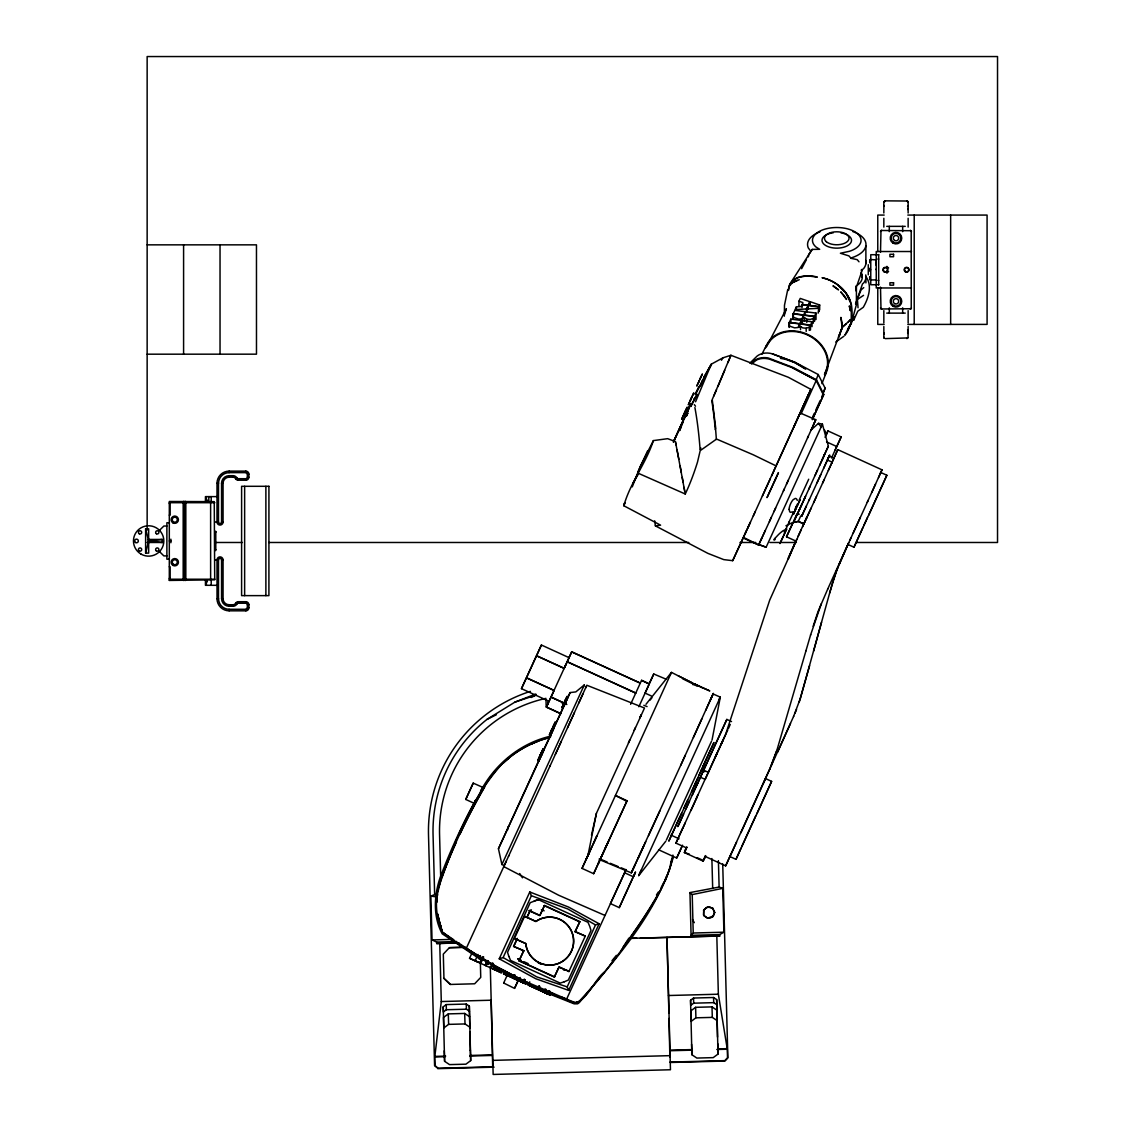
<?xml version="1.0" encoding="UTF-8"?>
<svg xmlns="http://www.w3.org/2000/svg" width="1131" height="1131" viewBox="0 0 1131 1131"><rect width="100%" height="100%" fill="white"/><g stroke="black" fill="none" stroke-linecap="round" stroke-linejoin="round"><path stroke-width="1.5" d="M789.254 327.439L789.254 322.604L799.659 323.918L798.019 327.523L794.598 327.849L789.396 326.039L789.254 322.604M814.419 321.388L814.419 316.553L804.07 315.238L802.529 318.645L802.529 322.081M876.242 269.744L876.242 268.952M876.242 265.46L876.242 261.53M808.085 308.678L808.114 305.186L809.711 301.652L800.225 298.4L798.953 301.214L798.953 306.049M883.834 212.996L883.848 202.166L885.361 200.851L907.316 201.021L908.122 202.237L908.136 212.996M861.158 272.415L861.921 277.335L862.105 274.154M169.311 580.443L214.706 579.835L214.254 501.641L169.311 501.485L169.311 580.401M703.567 914.753L703.751 909.89L707.483 907.048L712.587 908.009L714.693 912.533L713.392 915.94L707.695 918.188L703.652 915.375L706.606 917.679L710.367 918.075L713.392 915.94M492.692 1066.787L491.165 1000.214L441.288 1001.543L434.785 1056.962L435.011 1065.501L437.895 1068.244L492.692 1066.787L492.876 1064.243M669.863 1057.231L669.001 1018.437M908.122 205.545L907.571 206.577M883.834 202.364L885.361 200.851L883.848 202.237M908.122 208.571L907.698 209.504M850.342 319.606L853.764 320.045L853.99 316.623L851.728 321.614M880.498 252.34L880.992 230.484L911.204 230.71L911.247 308.721L880.992 308.989L880.498 287.133M869.612 262.236L870.333 259.522L876.242 259.876M880.498 231.473L881.713 230.257M911.473 308L910.328 309.215M654.651 520.811L655.372 525.844L707.921 553.384L723.783 559.619L732.676 560.679L746.375 530.962M672.917 855.064C666.315 891.539 640.726 920.775 620.905 950.945M869.895 278.947L870.361 279.951L869.711 276.713L870.333 279.951L876.242 279.908M861.299 270.973L861.483 269.489M870.319 261.148C870.333 256.002 869.103 266.096 870.206 261.756M808.368 256.836L808.707 254.532L812.214 249.4L819.678 249.301L816.059 247.067A24.288 12.837 0 0 1 824.061 229.409A24.288 12.837 0 0 1 857.468 233.636A24.288 12.837 0 0 1 849.466 251.294L840.404 253.245L848.929 255.903L851.12 258.335L857.227 259.663L858.995 261.798M478.003 954.437L475.119 960.756L485.142 965.379L487.334 960.53M567.564 727.685L586.819 685.245L644.5 708.02L596.419 813.33L588.078 854.796L589.194 852.52L582.041 868.396L593.648 873.697L627.055 800.762L615.448 795.461L582.041 868.396M766.662 346.651A32.135 26.536 24.4 0 1 808.071 335.243A32.135 26.536 24.4 0 1 824.485 374.432L842.213 327.34L846.299 323.636M712.021 740.112L720.306 697.148L713.081 693.939L680.692 765.362M591.471 835.229L596.419 813.33M812.214 249.4L789.707 284.333L788.463 290.384M771.611 475.939L774.113 470.411M787.671 289.904L784.49 305.186L784.334 316.171M788.335 290.441C789.028 276.261 806.361 273.744 817.317 277.123L807.067 275.808L796.818 277.759L789.707 284.333M676.069 444.964L675.391 441.571L667.658 438.672L653.393 440.595C645.999 463.456 630.25 482.654 623.817 505.755L660.589 525.166L655.372 525.844M672.648 857.227L669.708 869.145L665.297 880.696M624.369 503.238L623.817 505.755L625.104 502.857M784.645 314.234L786.384 308.735L768.161 343.64M673.256 857.369C657.337 913.396 615.844 958.607 579.369 1002.533L577.573 1003.833L574.166 1003.833L535.811 988.551L493.074 966.92M437.471 893.872L441.373 877.755A606.202 606.188 0 0 1 484.478 786.893M145.616 553.116L148.656 540.971L145.616 528.813L148.656 528.813L148.656 553.116L145.616 553.116L145.616 528.813M870.389 279.866L870.389 278.848M847.727 329.291L851.275 323.65L856.662 303.702M813.599 651.159L821.53 622.248M809.598 665.678L799.193 702.167M700.838 447.947L697.516 462.056A96.276 27.653 -77.2 0 1 685.245 494.049M829.603 593.082L836.304 571.282L847.628 545.1M883.947 201.813L884.272 201.304M908.037 337.66L908.136 326.477M806.035 650.537L776.983 749.966L771.271 765.531M805.922 650.905L810.673 634.661M810.559 635.057L821.304 603.714M813.132 626.32L818.024 611.574L827.793 588.898M776.827 750.489L769.617 769.306M821.615 397.377L825.135 388.187L818.25 374.531L795.036 362.33L772.261 353.805A17.375 14.35 24.4 0 0 757.19 355.996L749.867 363.136M653.393 440.595L640.188 466.538L632.271 486.867M807.534 437.937L811.196 429.865L818.476 423.333L822.421 424.167L766.139 547.206L758.774 544.619L760.286 541.41M855.545 304.013L857.241 299.376M679.717 430.642L683.393 420.803L681.852 424.719M839.895 334.875L838.552 337.095L842.213 327.34L850.47 319.847L848.391 321.741M712.756 916.944L714.538 912.222M793.213 313.867L793.354 317.302L798.656 319.112L801.978 318.772L803.604 315.181L793.213 313.867L793.213 318.702M679.83 429.992L681.329 426.019M788.25 559.265L795.941 540.689M855.644 304.069L857.411 299.461L863.561 295.347M482.979 787.445L473.196 783.119L465.746 799.433L474.186 803.335L483.008 787.529L480.548 791.262C493.144 767.511 514.308 748.34 539.741 739.335A111.206 111.206 0 0 1 550.967 736.041M821.926 383.649L826.196 372.693M818.25 374.531L816.017 380.143L823.085 394.182M838.552 337.095L841.959 328.64M837.958 567.182L832.741 581.942L800.366 698.435L793.552 716.545M705.362 856.224L703.143 861.129L684.34 852.534L686.701 847.317M704.599 857.934L705.504 855.913M715.782 428.578L712.219 399.568L730.909 355.275L788.307 377.273L810.842 389.333L796.592 420.902M727.912 362.641L730.909 355.275L722.935 357.82L711.272 364.196L695.494 393.956M857.75 298.117L861.073 289.918L863.759 287.599M785.932 525.788L793.722 521.971L797.708 513.092M822.039 424.931L822.421 424.167L828.344 446.222L808.792 489.158M795.065 713.081L796.549 709.476M684.608 417.876L690.164 404.884M514.662 975.261L513.417 978.258L525.576 983.829L513.417 978.258L514.704 975.29M538.172 989.568L539.515 986.331L538.158 989.568L550.373 995.167L538.158 989.568L539.671 986.373M474.101 803.335L475.939 799.546A607.418 607.418 0 0 0 440.242 877.331C433.951 895.271 432.933 916.817 442.207 933.796L481 959.837M688.821 408.447L673.624 441.698M724.731 370.318L717.86 386.675M638.068 471.74L647.653 450.788M507.946 973.635L503.677 982.98M685.075 417L690.461 404.318M703.652 915.375L703.751 909.89M665.777 841.238L638.732 875.606L641.121 870.191M677.822 821.459L679.547 817.812M705.221 761.545L702.719 767.143M684.722 417.692L690.716 403.739M497.258 966.991L495.788 970.2L485.892 965.718L487.857 961.237M753.317 515.877L800.14 412.985L815.748 419.7L811.04 430.204M682.983 827.68L682.516 828.783L685.273 822.859M878.49 477.635L880.78 472.489L886.86 475.26L853.976 547.22L847.897 544.435L848.406 543.276M853.976 547.22L863.066 527.145M886.86 475.26L868.65 515.326M740.904 832.741L765.546 778.595L771.625 781.365L735.998 859.334L729.919 856.563L730.47 855.305M735.998 859.334L741.031 848.151M771.625 781.365L756.978 813.684M540.293 757.19L498.446 848.745L501.91 864.536L584.317 684.905L575.82 691.903L570.109 692.582L564.609 704.769M716.531 389.743L713.718 396.189M839.259 564.157L847.543 545.255M688.567 409.026L673.298 442.094M695.565 401.774L711.272 364.196L703.807 377.259M551.914 729.269L551.405 730.414L552.564 730.81L551.914 729.269C542.696 749.528 561.923 707.313 552.748 727.516M645.73 841.733L631.31 872.849L599.274 859.532M793.679 716.234L765.051 779.513M585.589 688.03L586.522 685.909M684.34 852.534L689.302 854.089M703.143 861.129L705.631 855.587M769.801 768.882L725.664 865.865L705.277 856.478M797.836 512.909L793.722 521.971M798.161 512.202L797.525 513.644L798.104 512.442M802.586 514.223L801.568 516.386L802.303 514.803M807.124 516.697L806.262 518.535L807.011 516.952M563.181 707.822L562.22 707.059L561.824 707.921L564.157 702.747M731.531 721.564L726.837 719.415L692.313 795.107M564.213 668.35L536.561 655.754L564.185 668.379L567.762 660.49L569.02 657.648L541.41 645.023L521.462 688.666L549.072 701.291L550.429 698.407L554.119 690.447L526.509 677.822L554.077 690.476M593.648 873.697L627.055 800.762M814.772 421.92L815.465 420.35L814.037 423.574M823.41 457.094L824.216 455.284M867.265 502.305L881.996 469.832L837.802 449.643L822.534 483.22M686.475 847.882L675.942 843.146L682.29 829.051M725.664 865.865L729.962 856.308M790.498 723.529L777.619 752.186M521.462 688.666L541.41 645.023M710.367 700.117L713.35 693.345L705.73 710.367M802.035 515.354L809.556 499.181M711.47 741.356L666.399 839.98M705.108 761.842L701.262 770.352M707.031 762.732L697.332 784.094M465.746 799.433L473.196 783.119M673.666 441.429L683.407 419.757M540.462 754.603L537.776 760.527L539.756 756.229M548.379 994.234L549.793 991.067M814.278 423.036L812.609 426.755M728.421 728.534L730.258 724.434M827.708 589.067L850.823 538.158M542.47 753.175L541.41 752.567L539.558 756.597L543.191 748.651L541.579 752.143M566.518 700.556L565.458 699.948L565.74 702.309M789.367 322.377L790.838 319.126L801.229 320.441L799.758 323.692L789.367 322.377L789.367 327.212M806.417 308.947L807.986 305.469L801.879 304.691L801.031 306.572L796.422 306.77L795.15 309.583L806.417 308.947L806.417 312.382M666.498 679.349L653.746 673.991L645.094 693.105L651.286 695.933M524.53 979.488L523.073 982.641L524.077 979.248M774.721 480.788L774.947 480.293M776.149 477.692L775.908 478.215M545.99 989.314L544.534 992.467L547.8 993.965L548.931 990.615M823.184 457.574L819.636 465.406M822.223 459.709L824.541 454.549L824.075 455.51M828.344 470.468L832.133 462.183L827.44 460.034L826.846 461.349L829.73 455.001L827.807 459.158L829.037 456.387L828.585 457.334M679.985 821.785L677.822 826.634L683.576 814.179M705.334 856.294L704.26 858.655M691.536 397.801L691.889 396.995L691.225 398.451L693.755 392.924L688.298 404.856L690.504 399.992M699.015 381.218L698.647 382.024L699.326 380.567M567.819 697.728L553.059 729.735M578.832 702.959L582.96 693.869M486.005 965.648L488.125 960.869M793.326 313.626L794.796 310.389L805.173 311.704L803.703 314.941L793.326 313.626L793.326 318.461M801.992 307.646L802.84 302.557L798.953 301.214M810.22 301.708L808.623 305.243L818.957 306.543L819.664 305.002L810.22 301.708L810.22 304.932M810.574 325.064L812.044 321.812L801.681 320.497L800.211 323.749L810.574 325.064L810.46 330.125M814.532 316.312L816.002 313.061L805.654 311.76L804.183 315.012L814.532 316.312L814.532 321.147M818.151 313.174L818.83 306.84L808.481 305.54L806.954 308.919L806.954 312.354M796.026 422.132L774.071 470.468M752.412 362.16A18.845 15.565 24.4 0 1 768.331 357.99L792.774 367.349L816.511 379.846L801.2 413.649L800.055 413.084L810.842 389.333M853.764 320.045L857.793 311.181L863.292 307.293C868.452 298.443 872.821 285.168 865.597 276.218M812.355 419.672L823.778 394.436L816.511 379.846M811.196 429.865L812.129 427.787M624.595 872.75L633.431 876.794L635.523 872.142L619.265 907.628L610.429 903.598L626.037 869.541M795.913 541.085L786.512 536.787L792.972 522.607L798.274 521.391L803.788 523.907L811.125 508.13M793.736 521.038L796.592 514.732L799.221 514.124M619.265 907.628L627.677 889.065M628.285 887.722L635.283 872.255M795.644 521.999L798.274 521.391L800.748 515.92M827.44 460.034L823.665 468.305M788.265 557.908L796.676 539.36M798.076 536.264L799.73 532.63M727.798 729.905L705.207 779.415L700.513 777.266M658.595 849.763L676.691 858.033L682.53 845.182M684.241 413.55L681.625 419.276L687.181 407.118L684.368 413.324M699.354 380.497L696.795 386.095L700.075 378.885M690.871 399.229L690.164 400.756L690.843 399.3M686.998 414.808C684.891 419.445 689.458 409.422 687.337 414.102M702.111 381.755L701.785 382.49L702.775 380.313L702.45 381.048M554.642 726.286L556.042 723.176M634.152 730.273L635.396 727.544M639.962 717.379L641.037 715.018M776.007 478.003L778.439 472.659L775.498 479.049M783.359 491.08L788.364 480.11M786.497 484.209L808.396 436.029M825.065 437.329L827.977 430.925L841.153 436.948L831.525 457.984M783.104 536.688C772.105 560.919 794.584 511.481 783.585 535.712M796.493 507.508C785.494 531.754 807.986 482.301 796.973 506.547M693.388 737.525L701.842 718.92M814.942 475.699L817.572 470.015M832.063 462.325L833.9 458.295L829.207 456.132M677.511 821.926L668.817 841.153L685.754 804.311M698.972 775.385L701.927 768.882M695.409 783.218L713.958 742.487L704.938 761.926M685.457 850.06L686.559 847.628L685.4 850.144M871.704 492.565L875.55 484.11M863.688 525.745L867.505 517.404M741.667 846.737L755.72 815.932M560.693 713.703L546.358 707.144L548.959 701.46M564.086 668.294L565.557 665.085M569.006 657.578L571.749 651.809L640.259 683.11L571.607 651.894M546.358 707.144L571.749 651.809M564.567 701.941L562.22 707.059M543.969 749.16L552.691 730.386M553.794 728.081L550.769 734.726L551.674 732.775M538.144 759.707L539.317 760.046L538.865 761.05L544.308 749.146L542.724 749.655M554.36 727.29L498.446 848.745M508.809 855.658L466.297 948.301C458.126 944.753 449.629 937.189 442.009 931.831C436.552 918.725 435.096 904.093 437.655 890.139C452.881 846.115 470.171 799.674 501.627 764.386C515.114 751.267 532.107 741.682 550.429 737.313M574.421 712.657L549.906 766.267M555.349 754.391L561.329 741.342M477.536 961.93L469.549 958.282L472.433 951.963M478.979 958.777L480.421 955.61M479.855 962.962L482.739 956.642M483.672 956.953L480.788 963.259L469.549 958.282M530.425 691.366A146.62 146.62 0 0 0 428.508 834.961L434.587 1065.699L437.895 1068.244M485.892 965.718L488.168 960.912M492.409 962.849L490.232 967.585L501.245 972.759L502.687 969.606M491.928 966.567L493.37 963.414M494.728 965.973L493.286 969.126L501.245 972.759M499.238 958.805L529.789 891.977L568.61 907.09L599.133 923.773L568.695 990.374L535.854 978.782L499.238 958.805L503.125 957.561L531.386 895.724L529.789 891.977M495.505 970.073L496.976 966.849M514.421 938.447L524.628 916.28L535.924 921.44A23.991 23.991 0 0 1 571.381 930.827A23.991 23.991 0 0 1 556.127 964.192A23.991 23.991 0 0 1 525.816 943.537L514.421 938.447L525.703 943.607A23.991 23.991 0 0 0 556.014 964.276A23.991 23.991 0 0 0 571.268 930.912A23.991 23.991 0 0 0 535.811 921.511L524.628 916.28M513.587 946.407L523.809 950.761L513.587 946.407L517.263 938.362M526.806 917.467L530.029 910.851L539.968 915.403L544.52 905.464L579.878 921.624L575.057 931.746L585.278 936.115L575.326 931.562M513.87 946.209L516.895 939.578M527.004 917.481L530.029 910.851M514.153 975.035L512.682 977.99L503.493 973.791L505.034 970.539M630.603 704.302L641.574 680.325L649.307 683.859L638.859 706.748M554.346 977.043L558.884 967.104L569.119 971.458L559.166 966.92L554.346 977.043L518.988 960.883L523.54 950.945M529.746 911.049L539.699 915.587L544.52 905.464M518.988 960.883L523.809 950.761M512.682 977.99L514.266 974.752L512.753 977.947L503.564 973.749M514.93 975.049L513.347 978.301L522.649 982.415M514.732 988.027L518.988 978.697L514.548 988.409L503.648 982.995M518.761 980.619L520.203 977.467M628.412 742.841L629.84 739.716M524.53 979.446L523.059 982.655L519.793 981.157L523.073 982.641M523.596 982.91L525.067 979.7M528.375 985.016L537.508 989.257L538.964 986.076L537.437 989.3L528.248 985.101L529.775 981.849M770.381 478.639L762.393 496.042M547.503 993.767L543.686 992.014L545.128 988.862M575.057 931.746L579.878 921.624M769.405 521.589L775.612 508.045M773.972 511.622L784.32 488.974M568.836 971.656L585.278 936.115M568.695 990.374L567.197 986.882L595.514 924.932L599.133 923.773M604.505 972.038C593.436 979.545 582.14 1013.475 566.645 999.083L625.98 869.824L621.287 867.859M799.122 500.171L808.707 479.219M795.941 507.268L797.412 504.03M685.358 755.155L631.31 872.849L634.576 865.922M804.325 498.997L810.135 486.231M808.934 500.538L828.952 456.571L828.5 457.532M817.063 482.781L820.781 474.638M813.627 502.687L816.469 496.495M823.976 480.11L802.529 526.876M691.508 791.742L695.947 782.016M685.174 805.724L697.997 777.661M726.837 719.415L707.059 762.548M696.526 797.906L697.785 795.135M721.097 744.382L722.497 741.342M690.942 810.531L697.007 797.256M684.976 851.12L686.828 846.992M868.184 500.312L849.918 540.166M563.945 668.647L565.415 665.438M553.511 728.76L553.243 726.371L552.649 727.7L554.063 727.516M565.274 700.315L567.14 696.244L563.62 703.977L564.906 704.09L564.256 702.591L563.62 703.977L564.906 704.09M556.226 722.709L565.401 702.747M508.498 856.337L550.118 765.772M589.633 851.869L586.31 859.051L596.914 835.851L593.605 843.047M747.831 527.809L750.475 522.07M755.197 511.778L732.676 560.679M601.24 857.171L597.917 864.353L608.52 841.153L605.198 848.349M823.029 392.768L825.135 388.187M812.807 416.576L814.278 413.366M815.748 410.171L820.145 400.586M812.341 419.361L823.778 394.436M765.376 530.368L759.82 542.413M771.356 517.319L761.007 539.855M793.708 511.947L788.576 523.073M794.937 509.275L796.266 506.405M789.353 521.645L785.72 529.52M648.515 835.653L660.009 810.602M786.512 536.787L793.029 522.621M805.131 497.159L797.595 513.658L801.95 504.101M801.342 505.5L805.583 496.198M806.431 505.995L801.879 515.807M834.805 450.746L841.153 436.948M800.211 531.711L805.936 519.143M801.101 529.972L769.688 600.179L725.72 734.076L675.942 843.146M684.015 808.114L687.606 800.267M685.952 809.004L689.542 801.158M696.427 785.805L697.841 782.709L679.646 822.661M702.492 772.487L704.189 768.783M715.654 756.229L717.012 753.274M721.295 743.845L722.766 740.649M676.691 858.033L682.304 845.818M853.255 532.899L860.323 517.503M736.55 842.242L729.919 856.563M551.405 730.414L551.829 729.481M653.746 673.991L649.067 684.015L641.574 680.325M639.92 717.846L641.291 714.877M745.244 533.422L749.471 524.261M826.337 434.474L827.977 430.925M638.435 857.581L643.581 846.384M824.471 454.535L828.344 446.222M799.165 510.152L800.663 506.886M831.667 463.201L832.133 462.183M834.014 457.801L837.802 449.643M681.696 813.175L677.709 821.77M715.329 756.795L716.715 753.783M565.458 699.948L564.92 701.107L566.377 700.852M541.41 752.567L540.872 753.727L542.329 753.472M567.804 697.516L570.109 692.582M506.377 860.931L504.285 865.441L501.91 864.536M761.488 538.808L758.618 544.972L743.42 537.352M763.524 782.949L764.655 780.489M552.564 730.81L553.229 729.382M700.131 385.558C697.756 391.524 708.967 370.021 704.005 378.051M815.027 421.227L815.748 419.7M880.286 473.465L881.996 469.832M847.897 544.435L848.731 542.682M638.732 875.606L720.306 697.148L718.906 699.693M583.469 686.658L584.317 684.905M485.142 965.337L487.263 960.954M537.508 989.272L539.035 986.091M695.155 394.337L699.029 386.463M700.57 384.639L702.549 380.723M693.162 401.208C684.58 418.781 701.573 386.859 696.032 395.907M692.907 684.693L693.232 684.043L682.573 678.727M693.529 683.463L678.317 675.857M661.098 887.708L664.01 881.982M485.171 965.266L487.32 960.982M761.813 354.328L766.45 345.379M693.77 400.049L694.377 398.89M801.625 268.697L806.417 259.621M702.86 380.157L703.736 378.532M645.985 704.288L671.461 672.394L692.356 682.954M670.061 674.953L671.461 672.394L615.448 795.461L626.786 801.328M694.971 397.787L695.523 396.783M694.293 683.817L709.816 690.928L703.383 688.143M847.6 330.012L851.275 322.363A72.172 59.561 24.6 0 0 851.304 304.296L846.002 293.212M693.77 684.693L697.007 685.937M632.696 483.799L638.704 473.451L685.23 493.993L676.988 449.657M661.423 888.316C638.266 929.385 610.302 967.684 578.323 1002.306L575.467 1003.07A498.672 498.658 0 0 1 508.512 973.975M813.302 323.212L813.302 318.377L814.419 316.553M721.451 360.238L722.935 357.82M774.41 539.162L774 539.954A7.196 0.721 -44.8 0 0 774.763 539.784L775.103 539.544M809.273 327.184L810.46 325.29L800.098 323.975L798.557 327.382L800.522 326.407L802.671 327.877L806.177 328.216L809.273 327.184L809.273 330.393M484.676 785.974C498.785 762.096 522.692 744.198 549.638 737.539M622.983 947.283L627.634 940.017M656.461 894.974L658.313 892.062M789.537 285.818L792.562 282.609L799.264 279.725M610.302 964.8L615.759 957.787M650.071 700.089L651.923 697.799M611.998 960.7L616.395 955.327M775.527 537.72L778.354 534.723A8.553 1.64 -43.3 0 1 780.178 532.998L780.828 532.489A8.581 1.824 -43.6 0 1 782.935 530.863L785.805 529.35M691.083 935.337L693.232 933.018L692.214 894.579L689.952 892.599L719.118 887.057L722.751 888.358L723.911 932.198L719.669 934.574L691.083 935.337L689.952 892.599M449.417 947.665L464.982 947.283L449.417 947.665L443.31 954.097L443.946 978.386L450.35 984.451L474.667 983.786L480.746 977.382L480.336 961.76M669.99 1062.094L724.787 1060.638L727.516 1057.754L727.29 1049.215L718.355 994.206L716.814 936.058L628.355 938.377M670.287 1062.49L724.914 1061.048L727.869 1057.937L722.723 863.985M703.496 910.483L706.253 907.613L709.985 907.02L713.124 908.999M159.513 530.312L163.868 526.028L166.879 526.028M751.606 363.899L756.483 360.04A17.94 14.816 24.4 0 1 769.688 359.234L792.562 367.801L816.017 380.143L792.562 367.801M843.98 336.204L835.738 342M784.942 531.217L784.165 531.938M851.12 258.335L852.039 257.628A29.208 15.438 0 0 0 852.788 231.558M444.596 1061.302L443.239 1006.816L446.222 1004.597L466.255 1004.059L469.337 1006.138L470.694 1060.609L465.915 1064.186L449.53 1064.61L444.596 1061.302L444.271 1050.812M469.492 1011.27L466.41 1009.205L446.377 1009.729L443.394 1011.962L443.239 1006.816M469.619 1016.755L464.685 1013.447L448.3 1013.885L443.508 1017.448L443.833 1027.938L448.611 1024.375L465.011 1023.937L469.945 1027.245M691.903 1054.742L690.546 1000.271L693.529 998.037L713.562 997.514L716.658 999.578L718.015 1054.064L713.223 1057.626L696.837 1058.065L691.903 1054.742L691.578 1044.252M716.814 1004.724L713.718 1002.646L693.685 1003.183L690.702 1005.417L690.546 1000.271M716.927 1010.209L711.993 1006.887L695.607 1007.325L690.829 1010.902L691.14 1021.392L695.918 1017.815L712.318 1017.391L717.252 1020.699M577.969 1001.868L575.311 1002.716L560.849 996.821M700.994 450.096L716.573 439.068L753.246 454.789L776.191 465.944M534.2 900.955L538.37 899.626L530.213 902.679L507.536 952.288L508.851 956.43M443.946 978.386L450.35 984.451M456.825 941.529L436.651 942.066L432.028 939.932L430.869 896.091L434.643 894.593L433.06 834.72A142.28 142.28 0 0 1 486.938 719.429L514.93 702.111L535.783 694.01M884.654 201.021L885.22 200.851M235.63 478.696A2.997 2.997 0 0 0 238.259 480.208L245.851 480.223A3.04 3.04 0 0 0 248.877 477.183L248.877 474.143A3.04 3.04 0 0 0 245.851 471.118L229.141 471.118A12.144 12.144 0 0 0 216.996 483.262L216.996 522.013A3.04 3.04 0 0 0 220.036 525.053A3.04 3.04 0 0 0 223.061 522.013L223.061 483.262A6.079 6.079 0 0 1 229.141 477.183L232.986 477.183A3.04 3.04 0 0 1 235.63 478.71L236.945 477.946A1.499 1.499 0 0 0 238.259 478.696L245.851 478.71A1.513 1.513 0 0 0 247.364 477.183L247.364 474.143A1.513 1.513 0 0 0 245.851 472.631M792.562 282.609L797.256 280.262M802.529 318.645L804.48 317.67L806.771 319.182L810.291 319.451L813.302 318.377M486.938 719.429L496.424 714.721M531.202 697.488L535.953 695.127M792.675 511.876L790.512 512.286A8.836 3.662 -62 0 1 789.65 511.608L789.141 509.402M577.955 1002.292L575.368 1002.985M564.312 981.779L568.342 980.04L591.018 930.431L589.703 926.289L587.979 922.302L538.342 899.64M514.93 702.111L536.292 694.985M564.355 981.765L560.184 983.093L510.562 960.417L508.879 956.402M539.968 755.692L541.523 755.268M552.819 727.304L554.317 726.964M692.214 894.579L722.751 888.358M541.678 754.928L540.194 755.225L540.844 756.71M906.836 338.607L907.896 337.929L885.22 338.621M758.59 544.986L743.124 537.96M162.256 539.445L148.656 540.971L162.256 542.484L162.256 539.445L148.656 539.445M806.954 308.919L818.151 308.339M436.651 942.066L436.679 943.537L458.691 942.901M562.234 703.567L565.712 703.482M432.028 939.932L452.485 939.394M693.232 933.018L723.911 932.198M436.679 943.537L459.03 942.943M629.769 938.419L636.824 938.235M640.344 938.136L719.712 936.044L719.669 934.574M668.873 1013.15L668.478 995.52L718.355 994.206M435.279 1056.396L445.671 1056.114M469.902 1055.463L492.409 1054.87M669.722 1050.162L692.214 1049.582M718.185 1048.889L726.837 1048.663M434.785 1056.962L445.261 1056.693M469.69 1056.043L492.381 1055.435M669.693 1050.741L692.384 1050.148M716.828 1049.497L727.29 1049.215M492.791 1060.369L670.118 1055.647L666.979 937.359L668.478 995.52M437.711 1068.654L494.091 1067.155M716.814 936.058L719.712 936.044M884.173 215.074L877.769 215.074L877.769 251.633M907.797 215.074L987.08 215.074L987.094 324.399L907.797 324.413M886.732 226.356L905.252 226.356M147.157 244.847L256.468 244.847L256.483 354.173L147.157 354.187M911.473 251.52L876.242 251.52L876.242 287.967L911.473 287.967M876.242 254.715L870.771 254.715L870.771 284.772L878.674 284.673M876.242 254.8L878.674 254.8M877.868 259.084L878.674 259.084M877.868 280.389L878.674 280.389M886.718 313.117L905.238 313.117M884.173 324.413L877.769 324.413L877.769 287.839M247.364 474.143L248.862 474.143M218.509 522.013A1.513 1.513 0 0 0 220.036 523.526A1.513 1.513 0 0 0 221.549 522.013L221.549 483.262A7.549 7.549 0 0 1 229.141 475.699L232.986 475.67A4.496 4.496 0 0 1 236.93 477.946M247.364 477.183L248.862 477.183M217.025 483.262L218.509 483.262L218.509 522.013L214.805 522.013M221.549 483.262L223.047 483.262M216.996 496.622L205.446 496.622L205.446 501.91M169.311 502.701L183.59 502.701M185.413 502.701L214.862 502.701M169.311 503.606L170.102 503.606L170.102 515.142L169.311 515.156M221.549 522.013L223.047 522.013M169.311 522.748L166.879 522.748L166.879 559.195L169.311 559.195M214.862 531.429L215.781 531.429M214.862 532.348L215.781 532.348M169.311 540.971L170.894 540.971M147.143 542.484L163.02 542.484M215.95 542.484L242.416 542.484M268.881 542.484L688.779 542.484M739.943 542.484L755.819 542.484M769.928 542.484L796.394 542.484M856.379 542.484L997.528 542.484L997.528 56.55L147.143 56.55L147.143 530.114M214.862 549.595L215.781 549.595M214.862 550.5L215.781 550.5L215.781 531.513M166.879 555.901L163.868 555.901L159.513 551.617M214.805 559.916L218.509 559.916L218.509 598.667L217.025 598.667L216.996 559.916A3.04 3.04 0 0 1 220.036 556.876A3.04 3.04 0 0 1 223.061 559.916L223.061 598.667A6.079 6.079 0 0 0 229.141 604.746L232.986 604.746A3.04 3.04 0 0 0 235.63 603.233M218.509 559.916A1.513 1.513 0 0 1 220.036 558.403A1.513 1.513 0 0 1 221.549 559.916L223.047 559.916M169.311 566.787L170.102 566.787L170.102 578.309M169.311 578.323L170.102 578.323M169.311 579.228L183.59 579.228M185.413 579.228L214.862 579.228M216.996 585.307L205.446 585.307L205.446 580.019M221.549 559.916L221.549 598.667L223.047 598.667M238.259 603.233A1.499 1.499 0 0 0 236.945 603.982L235.644 603.233A2.997 2.997 0 0 1 238.259 601.72L245.851 601.706A3.04 3.04 0 0 1 248.877 604.746L248.877 607.785A3.04 3.04 0 0 1 245.851 610.825L229.141 610.825A12.144 12.144 0 0 1 216.996 598.667M245.851 603.233A1.513 1.513 0 0 1 247.364 604.746L248.862 604.746M221.577 598.667A7.549 7.549 0 0 0 229.141 606.244L232.986 606.258A4.496 4.496 0 0 0 236.93 603.982M218.552 598.667A10.561 10.561 0 0 0 229.141 609.27L245.851 609.298A1.513 1.513 0 0 0 247.364 607.785L248.862 607.785M881.657 309.215L880.498 308M906.836 200.866L908.136 202.293L907.571 201.191M563.549 969.974L566.716 970.2M434.643 894.593L437.909 894.875M801.992 304.423L808.114 305.186M910.328 230.257L911.473 231.473M430.869 896.091L436 896.855M824.598 430.19L826.563 434.007M567.197 986.882L536.716 976.873L503.125 957.561M531.386 895.724L567.762 908.956L595.514 924.932M758.83 544.52L766.139 547.206M772.261 353.805L795.036 362.33M566.645 999.083L521.462 979.771L490.133 963.089A562.559 561.853 -61.1 0 1 466.297 948.301L497.456 967.288L529.972 983.772M643.836 705.306L647.073 706.592M547.984 991.59L554.416 994.206M599.331 858.726L607.163 861.992M610.302 863.292L618.148 866.558M805.696 369.215L794.881 362.669L786.724 359.686A45.141 37.266 24.4 0 0 780.56 358.386M604.887 915.403L558.643 895.229L503.663 866.544M544.534 992.467L547.772 993.923M826.535 441.868L836.784 446.547M798.274 521.391L803.788 523.907M635.749 693.034L567.211 661.748L635.707 693.063M565.429 703.638L551.08 697.078L566.829 704.486M703.779 770.268L708.473 772.416M546.499 707.045L560.835 713.604M670.98 835.102L679.038 838.792M697.134 857.666L703.411 860.535M544.237 905.648L579.595 921.807M538.342 963.004L541.537 964.319M517.984 958.975L521.165 960.431M523.823 961.647L528.219 963.64M519.27 960.7L554.628 976.859M517.8 958.89L520.882 960.304M538.229 989.526L543.686 992.014M884.272 338.169L883.877 337.448L884.4 338.296M703.284 688.312L694.264 683.831L697.12 685.711M484.506 960.29L487.56 961.901M519.553 978.88L528.686 983.73M486.061 962.877L488.592 964.39M453.884 939.847L442.221 932.057L440.058 923.716M459.723 943.735L480.138 957.363M907.571 332.896L908.037 333.518M907.571 329.856L908.136 331.03M837.477 284.842L844.489 291.416M907.698 201.304L908.136 202.378M810.969 251.393L808.368 248.085A29.208 15.438 0 0 1 819.961 231.841M694.307 404.615L695.494 406.185M818.476 423.333L821.134 427.08M692.554 919.63L694.307 922.656M883.947 337.66L883.848 337.321M850.399 301.313C845.79 289.366 834.452 280.276 822.053 277.703L826.959 279.117A34.086 28.134 24.4 0 1 850.385 301.313L851.275 304.296L851.275 323.65M712.587 908.009L714.693 912.533M439.181 920.38L437.443 913.707L441.91 931.336L437.216 913.721L442.49 932.51A498.672 498.658 0 0 0 500.892 969.903M883.862 205.686L884.173 206.365L883.834 205.404M675.391 441.571L678.869 459.356M680.113 465.887L681.357 472.518M682.247 477.409L683.152 482.329M684.057 487.334L684.637 490.67M869.781 278.48L869.612 277.109M883.848 337.236L883.834 326.477M857.411 299.461L858.047 307.759M717.69 1043.56L718.015 1054.064M713.562 997.514L713.718 1002.646M711.993 1006.887L712.318 1017.391M695.607 1007.325L695.918 1017.815M693.529 998.037L693.685 1003.183M470.383 1050.119L470.694 1060.609M466.255 1004.059L466.41 1009.205M464.685 1013.447L465.011 1023.937M448.3 1013.885L448.611 1024.375M446.222 1004.597L446.377 1009.729M801.229 320.441L801.328 323.89M548.224 700.669L548.323 703.934L546.174 706.253L546.004 699.948M718.411 860.649L719.118 887.057M711.88 858.528L712.671 887.976M670.089 1055.661L670.457 1069.756L493.144 1074.45L490.289 966.751M440.722 877.84L439.563 834.537A135.791 135.791 0 0 1 545.962 698.364M439.747 943.41L441.288 1001.543M716.658 999.578L717.506 1037.099M469.337 1006.138L469.846 1028.291M469.93 1031.712L470.355 1050.459M806.177 328.216L806.191 331.44M437.089 895.483L437.132 902.114M807.986 305.469L808.001 308.862M806.771 319.182L806.785 322.406M950.648 215.074L950.648 324.413M914.216 215.074L914.216 324.413M908.136 218.283L908.136 227.091M908.136 310.629L908.136 322.957M902.665 226.356L902.665 231.643M902.665 307.83L902.665 313.117M889.305 226.356L889.305 231.643M889.305 307.83L889.305 313.117M883.834 218.283L883.834 227.091M883.834 310.629L883.834 322.957M878.674 254.56L878.674 284.927M868.283 264.711L868.283 274.776M865.879 245.667L865.879 263.721M855.898 286.044L855.898 290.851M819.664 305.002L819.664 309.837M818.957 306.543L818.957 311.378M818.83 306.84L818.83 311.675M816.002 313.061L816.002 319.507M812.044 321.812L812.044 326.647M809.711 301.652L809.711 304.875M804.48 317.67L804.48 321.105M801.978 318.772L801.978 322.208M800.522 326.407L800.522 329.63M796.422 306.77L796.422 309.993M790.838 319.126L790.838 322.349M265.884 486.302L265.884 595.627M247.364 604.746L247.364 607.785M245.851 471.132L245.851 472.631L229.141 472.631L229.141 471.132M245.851 478.71L245.851 480.194M245.851 601.734L245.851 603.233L238.259 603.233L238.259 601.734M245.851 609.298L245.851 610.797M244.635 486.302L244.635 595.627M238.259 478.71L238.259 480.194M232.986 475.67L232.986 477.169M232.986 604.774L232.986 606.258M229.141 475.67L229.141 477.169M229.141 604.774L229.141 606.258M229.141 609.298L229.141 610.797M220.036 244.847L220.036 354.187M211.214 496.622L211.214 501.91M211.214 580.019L211.214 585.307M210.62 501.542L210.62 580.401M208.797 496.622L208.797 501.91M207.27 500.058L207.27 501.641M207.27 579.694L207.27 581.871M206.365 496.622L206.365 501.91M206.365 580.019L206.365 585.307M185.654 501.485L185.654 580.443M185.413 501.485L185.413 580.443M184.551 501.485L184.438 580.443M183.59 244.847L183.59 354.187M183.59 501.485L183.59 580.443M183.349 501.485L183.349 580.443M170.894 539.176L170.894 542.753M147.581 539.897A1.513 1.513 0 0 1 149.73 539.897A1.513 1.513 0 0 1 149.73 542.046A1.513 1.513 0 0 1 147.581 542.046M218.552 483.262A10.561 10.561 0 0 1 229.141 472.659M703.185 768.585A142.28 142.28 0 0 1 704.67 771.724M507.494 830.112A68.949 68.934 0 0 1 508.045 826.846M541.396 909.72A18.676 18.676 0 0 1 544.138 910.837M528.672 910.78A18.138 18.138 0 0 1 531.414 909.875M441.585 877.854A605.947 605.947 0 0 1 456.415 841.973M460.105 833.943A605.947 605.947 0 0 1 484.662 787.035M671.574 859.617A97.789 97.789 0 0 1 670.429 864.565M666.725 875.875A97.789 97.789 0 0 1 664.731 880.554M522.508 877.812A65.301 65.301 0 0 1 519.709 873.528M503.281 763.142A105.593 105.593 0 0 1 509.558 757.657M531.047 744.255A105.593 105.593 0 0 1 537.168 741.625M794.895 362.641A45.099 37.266 24.3 0 1 804.636 368.381M751.267 363.546A45.07 37.21 24.3 0 1 752.129 363.037M765.376 348.207A32.841 27.116 24.4 0 1 807.633 334.394A32.841 27.116 24.4 0 1 824.753 375.336M808.396 394.677A909.762 2.149 -65.4 0 1 793.806 426.981M695.551 394.224A355.445 170.838 -87.3 0 1 699.212 386.83M704.005 377.712A355.445 170.838 -87.3 0 1 711.47 364.705M715.57 429.002A405.987 112.944 -76.7 0 1 716.347 439.492M694.901 407.542A394.252 113.1 -77.2 0 1 700.089 449.36M711.781 400.544A406.764 112.789 -76.8 0 1 715.259 429.61M774.297 539.275A7.125 0.806 -44.7 0 1 775.371 537.847M797.256 500.425A8.864 3.563 -73.2 0 0 795.263 498.446L793.184 499.69A7.055 2.502 -67 0 0 789.622 506.434A7.281 2.7 -66.6 0 0 789.297 507.692A7.549 2.898 -65.9 0 0 789.113 509.431M865.724 260.483A29.208 15.438 0 0 1 863.759 268.415L862.472 269.531L856.421 287.062L856.421 301.496L862.472 283.966L863.759 282.849A29.208 15.438 0 0 0 865.724 274.932M865.724 279.668A29.208 15.438 0 0 1 865.879 282.906M840.969 232.859A14.774 7.818 0 0 1 848.632 244.989A14.774 7.818 0 0 1 824.442 244.649A14.774 7.818 0 0 1 833.321 232.746M861.638 274.211A25.518 13.487 0 0 1 857.411 285.139M888.556 271.468A3.647 3.647 0 0 1 888.231 271.977M887.354 272.783A3.647 3.647 0 0 1 886.817 273.08M886.817 266.407A3.647 3.647 0 0 1 887.354 266.69M888.231 267.496A3.647 3.647 0 0 1 888.556 268.005M870.474 269.546C869.739 275.596 869.329 264.442 870.474 269.546M842.242 324.088L842.128 327.396L840.899 317.387L842.242 324.088M883.848 333.928L884.173 333.122L883.848 333.942M849.833 325.417L844.914 335.158A34.015 28.091 24.3 0 0 849.833 325.417M683.675 414.78L683.675 414.78M685.273 411.302L684.566 412.829L685.273 411.288M700.386 378.263L700.018 379.055L700.386 378.249M702.238 374.191L699.679 379.79L702.252 374.163M693.063 401.731L693.063 401.731M694.533 398.55L693.967 399.78L694.519 398.536M775.767 478.526L767.016 497.626L775.767 478.484M565.585 702.634L564.751 704.401L564.03 703.072L565.585 702.634M893.561 254.291L889.927 254.291L889.927 256.737L893.561 256.737L893.561 254.291M893.561 282.736L889.927 282.736L889.927 285.182L893.561 285.182L893.561 282.736M268.909 486.302L241.61 486.302L241.596 595.627L268.909 595.627L268.924 486.302M833.674 286.299L832.982 285.874L838.552 289.847L833.674 286.299M844.023 295.544L840.743 291.869L846.568 299.446L844.023 295.544M849.833 307.844L849.31 305.907L850.314 310.714L849.833 307.844M141.064 554.119A15.184 15.184 0 0 0 163.839 540.971A15.184 15.184 0 0 0 141.064 527.809A15.184 15.184 0 0 0 141.064 554.119M156.417 533.761A1.626 1.626 0 0 0 158.891 532.432A1.626 1.626 0 0 0 156.502 530.948A1.626 1.626 0 0 0 156.417 533.761M139.24 550.953A1.626 1.626 0 0 0 141.7 549.581A1.626 1.626 0 0 0 139.269 548.139A1.626 1.626 0 0 0 139.24 550.953M139.254 533.775A1.626 1.626 0 0 0 141.7 532.376A1.626 1.626 0 0 0 139.254 530.962A1.626 1.626 0 0 0 139.254 533.775M156.375 550.924A1.626 1.626 0 0 0 158.877 549.638A1.626 1.626 0 0 0 156.502 548.111A1.626 1.626 0 0 0 156.375 550.924M135.536 542.498A1.824 1.824 0 0 0 138.335 541.042A1.824 1.824 0 0 0 135.663 539.346A1.824 1.824 0 0 0 135.536 542.498M172.958 565.387A3.647 3.647 0 0 0 178.429 562.22A3.647 3.647 0 0 0 172.958 559.067A3.647 3.647 0 0 0 172.958 565.387M172.958 522.861A3.647 3.647 0 0 0 178.429 519.709A3.647 3.647 0 0 0 172.958 516.556A3.647 3.647 0 0 0 172.958 522.861M173.439 521.843A2.516 2.516 0 0 0 177.298 519.793A2.516 2.516 0 0 0 173.594 517.475A2.516 2.516 0 0 0 173.439 521.843M173.439 564.355A2.516 2.516 0 0 0 177.298 562.319A2.516 2.516 0 0 0 173.594 560.001A2.516 2.516 0 0 0 173.439 564.355M826.309 241.681A12.257 6.475 0 0 0 847.543 241.37A12.257 6.475 0 0 0 836.431 231.798A12.257 6.475 0 0 0 826.309 241.681M884.145 271.836A2.432 2.432 0 0 0 887.793 269.744A2.432 2.432 0 0 0 884.145 267.637A2.432 2.432 0 0 0 884.145 271.836M905.408 271.836A2.432 2.432 0 0 0 909.041 269.744A2.432 2.432 0 0 0 905.408 267.637A2.432 2.432 0 0 0 905.408 271.836M893.575 305.511A4.835 4.835 0 0 0 900.813 301.327A4.835 4.835 0 0 0 893.575 297.142A4.835 4.835 0 0 0 893.575 305.511M894.649 303.645A2.672 2.672 0 0 0 898.664 301.327A2.672 2.672 0 0 0 894.649 299.008A2.672 2.672 0 0 0 894.649 303.645M893.094 306.317A5.768 5.768 0 0 0 901.76 301.327A5.768 5.768 0 0 0 893.094 296.322A5.768 5.768 0 0 0 893.094 306.317M893.575 242.331A4.835 4.835 0 0 0 900.813 238.146A4.835 4.835 0 0 0 893.575 233.976A4.835 4.835 0 0 0 893.575 242.331M894.649 240.465A2.672 2.672 0 0 0 898.664 238.146A2.672 2.672 0 0 0 894.649 235.842A2.672 2.672 0 0 0 894.649 240.465M893.094 243.151A5.768 5.768 0 0 0 901.76 238.146A5.768 5.768 0 0 0 893.094 233.156A5.768 5.768 0 0 0 893.094 243.151M884.329 271.525A2.064 2.064 0 0 0 887.425 269.744A2.064 2.064 0 0 0 884.329 267.948A2.064 2.064 0 0 0 884.329 271.525M905.578 271.525A2.064 2.064 0 0 0 908.688 269.744A2.064 2.064 0 0 0 905.578 267.948A2.064 2.064 0 0 0 905.578 271.525"/></g></svg>
